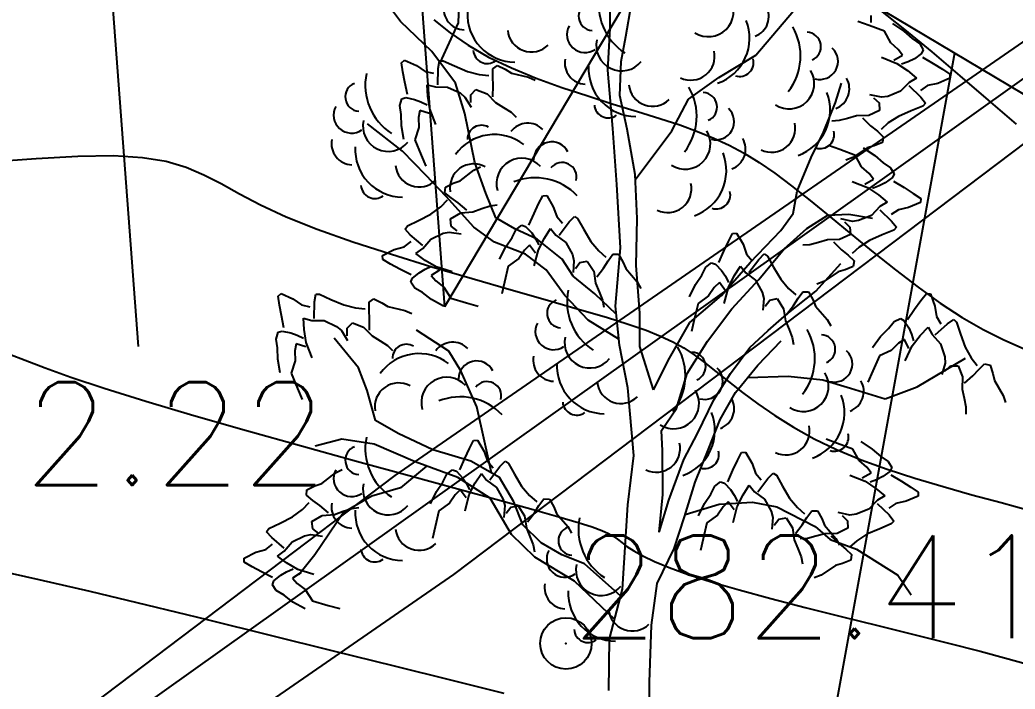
# Model space of a CAD drawing. Header units: millimetres. Extents: x 524954 to 526204, y 9523489 to 9524010.
# Drawn here: x 525925.24 to 525934.92, y 9523704.6 to 9523711.11 of the extents above; entities that cross this region are included whole.
import ezdxf

# ---------------------------------------------------------------- set-up
doc = ezdxf.new("R2010")
doc.units = ezdxf.units.MM
doc.header["$PDMODE"] = 32
doc.header["$PDSIZE"] = 0.5
doc.linetypes.add('ACAD_ISO12W100', pattern=[21, 12, -3, 0, -3, 0, -3])
for name, color, linetype in [('Arbre', 34, 'ACAD_ISO12W100'), ('CN_01_00', 3, 'Continuous'), ('CN_02_00', 4, 'Continuous'), ('CN_05_00', 6, 'Continuous'), ('Haut_Talus', 30, 'Continuous'), ('PLUME_1', 7, 'Continuous'), ('PLUME_3', 4, 'Continuous'), ('Talus', 2, 'Continuous'), ('TopoAlt', 3, 'Continuous'), ('TOPOJIS', 7, 'Continuous')]:
    doc.layers.add(name, color=color, linetype=linetype)
doc.styles.add('Simplex 1.0', font='Simplex.shx', dxfattribs={"width": 0.99, "height": 1})

# ---------------------------------------------------------------- blocks, each defined once
blk = doc.blocks.new('TCPOINT M')
at = {"color": 0}
blk.add_point((0, 0), dxfattribs=at)
at = {"layer": 'TopoAlt', "style": 'Simplex 1.0', "width": 0.99}
blk.add_attdef('ALT', (0.15, 0.15), '', height=1, dxfattribs=at)
blk = doc.blocks.new('v088')
at = {"linetype": 'Continuous'}
for p, q in [((-1.8121, 9.0349), (-1.7966, 9.483)), ((-0.337, 8.9787), (-0.339, 9.3704)), ((-0.1861, 8.901), (-0.1306, 9.2193)), ((-2.3783, 9.048), (-2.4742, 9.1766)), ((1.08, 8.7222), (1.4442, 9.1527)), ((-2.0737, 8.7558), (-2.3783, 9.048)), ((-1.992, 8.6473), (-1.8121, 9.0349)), ((-0.3597, 8.574), (-0.337, 8.9787)), ((-0.2308, 8.6575), (-0.1861, 8.901)), ((-1.8434, 8.4497), (-2.0737, 8.7558)), ((0.7177, 8.5032), (1.08, 8.7222)), ((-0.2426, 8.3277), (-0.2308, 8.6575)), ((-0.3105, 8.0091), (-0.3597, 8.574)), ((-1.7501, 8.1531), (-1.8434, 8.4497)), ((0.4236, 8.2918), (0.7177, 8.5032)), ((1.8546, 8.2596), (1.9129, 8.4473)), ((-0.1735, 7.9995), (-0.2426, 8.3277)), ((0.2621, 7.9837), (0.4236, 8.2918)), ((1.7363, 7.971), (1.8546, 8.2596)), ((-1.6531, 7.6763), (-1.7501, 8.1531)), ((-2.3581, 7.786), (-2.6995, 8.0525)), ((-0.2742, 7.4626), (-0.3105, 8.0091)), ((-0.0959, 7.5596), (-0.1735, 7.9995)), ((-0.0934, 7.5087), (0.2621, 7.9837)), ((1.617, 7.726), (1.7363, 7.971)), ((-2.1294, 7.5544), (-2.3581, 7.786)), ((-1.5474, 7.38), (-1.6531, 7.6763)), ((1.4808, 7.3998), (1.617, 7.726)), ((-1.9323, 7.3471), (-2.1294, 7.5544)), ((-0.0745, 7.1309), (-0.0959, 7.5596)), ((-0.2365, 6.8477), (-0.2742, 7.4626)), ((-1.4491, 7.1395), (-1.5474, 7.38)), ((1.4418, 7.1813), (1.4808, 7.3998)), ((-1.6648, 7.048), (-1.9323, 7.3471)), ((1.3209, 7.0171), (1.4418, 7.1813)), ((1.5755, 7.0348), (1.778, 7.1634)), ((1.778, 7.1634), (1.983, 7.1739)), ((1.983, 7.1739), (2.2139, 7.1352)), ((-1.2665, 7.0314), (-1.4491, 7.1395)), ((-0.0837, 6.6768), (-0.0745, 7.1309)), ((-1.4628, 6.9029), (-1.6648, 7.048)), ((-1.0467, 6.9303), (-1.2665, 7.0314)), ((1.0227, 6.7061), (1.3209, 7.0171)), ((1.3557, 6.8374), (1.5755, 7.0348)), ((-1.1618, 6.7848), (-1.4628, 6.9029)), ((-0.8063, 6.7363), (-1.0467, 6.9303)), ((-0.9597, 6.6336), (-1.1618, 6.7848)), ((-0.2869, 6.2807), (-0.2365, 6.8477)), ((1.107, 6.54), (1.3557, 6.8374)), ((-0.6972, 6.5707), (-0.8063, 6.7363)), ((0.7433, 6.3831), (1.0227, 6.7061)), ((1.6628, 6.4272), (1.906, 6.6935)), ((-0.7803, 6.3824), (-0.9597, 6.6336)), ((-0.0491, 6.2111), (-0.0837, 6.6768)), ((-0.4884, 6.4009), (-0.6972, 6.5707)), ((0.8455, 6.2546), (1.107, 6.54)), ((-0.2789, 6.2036), (-0.4884, 6.4009)), ((1.3814, 6.2037), (1.6628, 6.4272)), ((-0.5514, 6.1446), (-0.7803, 6.3824)), ((0.4379, 6.1217), (0.7433, 6.3831)), ((-0.2479, 5.9022), (-0.2869, 6.2807)), ((-0.0486, 5.8877), (-0.0491, 6.2111)), ((0.6096, 5.9388), (0.8455, 6.2546)), ((1.1982, 6.0444), (1.3814, 6.2037)), ((-0.2539, 5.9607), (-0.5514, 6.1446)), ((0.2399, 5.7756), (0.4379, 6.1217)), ((-1.9071, 5.8427), (-2.2223, 6.0475)), ((1.0213, 5.879), (1.1982, 6.0444)), ((-2.7868, 5.6812), (-3.0229, 5.9686)), ((0.4109, 5.6237), (0.6096, 5.9388)), ((1.0995, 5.7065), (1.3247, 5.9413)), ((-1.7911, 5.6523), (-1.9071, 5.8427)), ((-0.1646, 5.4873), (-0.2479, 5.9022)), ((0.0846, 5.4676), (-0.0486, 5.8877)), ((0.8338, 5.6263), (1.0213, 5.879)), ((0.0846, 5.4676), (0.2399, 5.7756)), ((2.6462, 5.4963), (3.1193, 5.7735)), ((-2.7013, 5.4591), (-2.7868, 5.6812)), ((-1.6346, 5.3011), (-1.7911, 5.6523)), ((0.3061, 5.2857), (0.4109, 5.6237)), ((0.6713, 5.3679), (0.8338, 5.6263)), ((0.8812, 5.4407), (1.0995, 5.7065)), ((1.0006, 5.5861), (1.394, 5.6007)), ((1.394, 5.6007), (1.7306, 5.5642)), ((1.7306, 5.5642), (1.9997, 5.4827)), ((-2.6206, 5.1685), (-2.7013, 5.4591)), ((-0.1073, 4.8293), (-0.1646, 5.4873)), ((0.7312, 5.1764), (0.8812, 5.4407)), ((1.9997, 5.4827), (2.3377, 5.3779)), ((2.3377, 5.3779), (2.6462, 5.4963)), ((0.5102, 5.0412), (0.6713, 5.3679)), ((-1.5592, 4.9668), (-1.6346, 5.3011)), ((0.1613, 5.0712), (0.3061, 5.2857)), ((-2.4003, 5.0425), (-2.6206, 5.1685)), ((0.6191, 4.888), (0.7312, 5.1764)), ((-2.0611, 4.8817), (-2.4003, 5.0425)), ((0.1717, 4.8724), (0.1613, 5.0712)), ((0.3786, 4.7897), (0.5102, 5.0412)), ((-2.9464, 4.9876), (-3.2062, 4.92)), ((-2.6344, 4.9381), (-2.9464, 4.9876)), ((-2.2328, 4.7662), (-2.6344, 4.9381)), ((-1.4917, 4.6586), (-1.5592, 4.9668)), ((-1.6919, 4.7713), (-2.0611, 4.8817)), ((0.1743, 4.4496), (0.1717, 4.8724)), ((0.489, 4.5681), (0.6191, 4.888)), ((-1.8192, 4.6131), (-2.2328, 4.7662)), ((-1.415, 4.6154), (-1.6919, 4.7713)), ((-0.1657, 4.3492), (-0.1073, 4.8293)), ((0.2314, 4.3948), (0.3786, 4.7897)), ((-2.1227, 4.7254), (-2.3768, 4.5144)), ((-1.5041, 4.4145), (-1.8192, 4.6131)), ((-1.2732, 4.3758), (-1.415, 4.6154)), ((0.3841, 4.2301), (0.489, 4.5681)), ((-2.3768, 4.5144), (-2.655, 4.434)), ((-2.655, 4.434), (-2.9315, 4.2727)), ((-1.2976, 4.0581), (-1.5041, 4.4145)), ((-1.1877, 4.1537), (-1.2732, 4.3758)), ((0.1384, 4.0819), (0.1743, 4.4496)), ((0.1384, 4.0819), (0.2314, 4.3948)), ((0.7235, 4.3553), (1.0465, 4.3745)), ((1.0465, 4.3745), (1.2838, 4.3297)), ((-2.9315, 4.2727), (-3.209, 3.8627)), ((-0.2169, 3.5272), (-0.1657, 4.3492)), ((0.3911, 4.2526), (0.7235, 4.3553)), ((1.2838, 4.3297), (1.6547, 4.1385)), ((0.2848, 3.9233), (0.3841, 4.2301)), ((-1.0099, 3.9771), (-1.1877, 4.1537)), ((1.6547, 4.1385), (1.8004, 4.0109)), ((-1.0692, 3.839), (-1.2976, 4.0581)), ((-0.8085, 3.8631), (-1.0099, 3.9771)), ((1.8004, 4.0109), (2.0573, 3.9168)), ((0.1177, 3.584), (0.2848, 3.9233)), ((2.0573, 3.9168), (2.4606, 3.664)), ((-3.209, 3.8627), (-3.3666, 3.6666)), ((-0.6849, 3.6045), (-1.0692, 3.839)), ((-0.589, 3.7744), (-0.8085, 3.8631)), ((-0.2343, 3.4611), (-0.589, 3.7744)), ((-0.2941, 3.234), (-0.6849, 3.6045)), ((0.064, 3.1786), (0.1177, 3.584)), ((2.4606, 3.664), (2.589, 3.4739)), ((-0.3436, 3.0457), (-0.2169, 3.5272)), ((0.0445, 2.6247), (0.064, 3.1786)), ((-0.3518, 2.5418), (-0.3436, 3.0457)), ((0.0429, 2.1085), (0.0445, 2.6247))]:
    blk.add_line(p, q, dxfattribs=at)
at = {"color": 3, "linetype": 'Continuous'}
for p, q in [((2.1964, 9.1077), (2.1964, 9.0385)), ((2.1801, 9.009), (2.0697, 9.0483)), ((2.3301, 8.953), (2.1801, 9.009)), ((2.4064, 9.0272), (2.519, 8.9533)), ((2.3912, 8.8412), (2.3301, 8.953)), ((2.519, 8.9533), (2.6006, 8.8814)), ((2.4646, 8.7765), (2.3912, 8.8412)), ((2.6006, 8.8814), (2.6731, 8.832)), ((2.6731, 8.832), (2.7077, 8.7725)), ((2.421, 8.6735), (2.5067, 8.7213)), ((2.5067, 8.7213), (2.4646, 8.7765)), ((2.6907, 8.7368), (2.6207, 8.6861)), ((2.7077, 8.7725), (2.6907, 8.7368)), ((-2.3661, 8.6466), (-2.3369, 8.6719)), ((-2.3527, 8.5599), (-2.3661, 8.6466)), ((-2.3369, 8.6719), (-2.2212, 8.6209)), ((-2.2212, 8.6209), (-2.1379, 8.5634)), ((-2.0108, 8.5916), (-1.9993, 8.6654)), ((-1.9993, 8.6654), (-1.9613, 8.6665)), ((-1.9613, 8.6665), (-1.8509, 8.6153)), ((-1.8509, 8.6153), (-1.7269, 8.5617)), ((-1.4801, 8.5879), (-1.4347, 8.6192)), ((-1.4347, 8.6192), (-1.3575, 8.5833)), ((2.2998, 8.7005), (2.4501, 8.6406)), ((2.4501, 8.6406), (2.5548, 8.5702)), ((2.5609, 8.6554), (2.4969, 8.632)), ((2.6207, 8.6861), (2.5609, 8.6554)), ((2.7005, 8.7027), (2.8047, 8.6399)), ((2.8047, 8.6399), (2.8931, 8.5838)), ((-2.3334, 8.4571), (-2.3527, 8.5599)), ((-2.1379, 8.5634), (-2.0557, 8.544)), ((-2.0143, 8.4309), (-2.0108, 8.5916)), ((-1.7269, 8.5617), (-1.6118, 8.5324)), ((-1.6118, 8.5324), (-1.519, 8.5242)), ((-1.4805, 8.509), (-1.4801, 8.5879)), ((-1.3575, 8.5833), (-1.2966, 8.547)), ((-1.2966, 8.547), (-1.1322, 8.5082)), ((2.5548, 8.5702), (2.6402, 8.4985)), ((2.8931, 8.5838), (2.9656, 8.5345)), ((2.9656, 8.5345), (2.9641, 8.4958)), ((-2.3082, 8.3381), (-2.3334, 8.4571)), ((-2.1178, 8.4334), (-2.0382, 8.4112)), ((-2.1118, 8.322), (-2.1178, 8.4334)), ((-1.4754, 8.4248), (-1.4805, 8.509)), ((-1.4776, 8.3159), (-1.4754, 8.4248)), ((-1.1322, 8.5082), (-1.066, 8.4775)), ((2.5697, 8.4555), (2.4865, 8.3693)), ((2.5678, 8.4245), (2.6828, 8.3123)), ((2.6402, 8.4985), (2.5697, 8.4555)), ((2.749, 8.4244), (2.6787, 8.3776)), ((2.8478, 8.4461), (2.749, 8.4244)), ((2.9641, 8.4958), (2.8478, 8.4461)), ((-2.0382, 8.4112), (-1.9184, 8.4092)), ((-1.9184, 8.4092), (-1.7971, 8.3529)), ((-1.7971, 8.3529), (-1.7497, 8.3134)), ((-1.6937, 8.2606), (-1.6931, 8.3341)), ((-1.6931, 8.3341), (-1.643, 8.3873)), ((-1.643, 8.3873), (-1.5356, 8.3441)), ((-1.5356, 8.3441), (-1.4515, 8.2595)), ((2.3013, 8.3113), (2.188, 8.335)), ((2.4865, 8.3693), (2.3625, 8.3191)), ((-2.384, 8.2298), (-2.3641, 8.2956)), ((-2.3706, 8.1431), (-2.384, 8.2298)), ((-2.3641, 8.2956), (-2.3264, 8.3076)), ((-2.3264, 8.3076), (-2.2415, 8.291)), ((-2.2415, 8.291), (-2.1783, 8.2684)), ((-2.1783, 8.2684), (-2.1175, 8.2375)), ((-2.0919, 8.1974), (-2.1118, 8.322)), ((-1.7497, 8.3134), (-1.6897, 8.2145)), ((-1.4515, 8.2595), (-1.374, 8.2128)), ((2.2245, 8.3065), (2.2778, 8.2559)), ((2.2778, 8.2559), (2.2824, 8.183)), ((2.3625, 8.3191), (2.3013, 8.3113)), ((2.6828, 8.3123), (2.7289, 8.2536)), ((2.7289, 8.2536), (2.7037, 8.225)), ((-2.3674, 8.0343), (-2.3706, 8.1431)), ((-2.1895, 8.1837), (-2.2011, 8.1153)), ((-2.0961, 8.1537), (-2.1895, 8.1837)), ((-2.0331, 8.0467), (-2.0919, 8.1974)), ((-1.374, 8.2128), (-1.3019, 8.1659)), ((-1.3019, 8.1659), (-1.2515, 8.1184)), ((2.0584, 8.1303), (1.9713, 8.1055)), ((2.1776, 8.1339), (2.0584, 8.1303)), ((2.2824, 8.183), (2.1776, 8.1339)), ((2.591, 8.1793), (2.4672, 8.1253)), ((2.7037, 8.225), (2.591, 8.1793)), ((-2.3445, 7.9016), (-2.3674, 8.0343)), ((-2.2011, 8.1153), (-2.1982, 8.0174)), ((1.8878, 8.0848), (1.8187, 8.0804)), ((1.9713, 8.1055), (1.8878, 8.0848)), ((2.1174, 8.1109), (2.1954, 8.0349)), ((2.1954, 8.0349), (2.2605, 7.9811)), ((2.3672, 8.0611), (2.2979, 7.9989)), ((2.4672, 8.1253), (2.3672, 8.0611)), ((-2.1982, 8.0174), (-2.2383, 7.8966)), ((2.2605, 7.9811), (2.3179, 7.927)), ((-2.2383, 7.8966), (-2.1768, 7.7487)), ((1.8965, 7.8022), (1.7861, 7.8414)), ((2.2308, 7.8405), (2.1627, 7.8208)), ((2.3098, 7.8725), (2.2308, 7.8405)), ((2.3179, 7.927), (2.3098, 7.8725)), ((-2.1768, 7.7487), (-2.1302, 7.6412)), ((2.0465, 7.7461), (1.8965, 7.8022)), ((2.1627, 7.8208), (2.0222, 7.7271)), ((2.1075, 7.6343), (2.0465, 7.7461)), ((2.1227, 7.8203), (2.2353, 7.7465)), ((2.2353, 7.7465), (2.3169, 7.6746)), ((2.0222, 7.7271), (1.9545, 7.6997)), ((2.3169, 7.6746), (2.3894, 7.6252)), ((-1.7972, 7.4997), (-1.6632, 7.6026)), ((-1.6632, 7.6026), (-1.5976, 7.6345)), ((2.1809, 7.5696), (2.1075, 7.6343)), ((2.223, 7.5144), (2.1809, 7.5696)), ((2.3894, 7.6252), (2.424, 7.5657)), ((2.424, 7.5657), (2.407, 7.5299)), ((-1.9404, 7.4382), (-1.8638, 7.4754)), ((-1.8638, 7.4754), (-1.7972, 7.4997)), ((2.0162, 7.4937), (2.1664, 7.4338)), ((2.1373, 7.4666), (2.223, 7.5144)), ((2.337, 7.4793), (2.2772, 7.4485)), ((2.407, 7.5299), (2.337, 7.4793)), ((2.4169, 7.4959), (2.521, 7.4331)), ((-1.9448, 7.3833), (-1.9404, 7.4382)), ((-1.8839, 7.3331), (-1.9448, 7.3833)), ((-0.9936, 7.3527), (-0.9551, 7.3561)), ((-0.9551, 7.3561), (-0.8913, 7.2468)), ((2.1664, 7.4338), (2.2711, 7.3633)), ((2.2772, 7.4485), (2.2132, 7.4252)), ((2.2711, 7.3633), (2.3565, 7.2916)), ((2.521, 7.4331), (2.6094, 7.377)), ((2.6094, 7.377), (2.6819, 7.3276)), ((-1.985, 7.2461), (-1.9201, 7.3129)), ((-1.8154, 7.2839), (-1.8839, 7.3331)), ((-1.7325, 7.2133), (-1.8154, 7.2839)), ((-1.5051, 7.2548), (-1.4365, 7.2638)), ((-1.0783, 7.18), (-1.0336, 7.2746)), ((-1.0336, 7.2746), (-0.9936, 7.3527)), ((2.3565, 7.2916), (2.286, 7.2486)), ((2.6805, 7.289), (2.5641, 7.2392)), ((2.6819, 7.3276), (2.6805, 7.289)), ((-2.2004, 7.1132), (-2.0805, 7.1754)), ((-2.0805, 7.1754), (-1.985, 7.2461)), ((-1.8923, 7.1303), (-1.791, 7.1862)), ((-1.791, 7.1862), (-1.6722, 7.1979)), ((-1.6722, 7.1979), (-1.587, 7.2285)), ((-1.587, 7.2285), (-1.5051, 7.2548)), ((-1.1277, 7.0688), (-1.0783, 7.18)), ((-0.8913, 7.2468), (-0.8575, 7.1514)), ((2.2028, 7.1624), (2.0788, 7.1122)), ((2.286, 7.2486), (2.2028, 7.1624)), ((2.2841, 7.2177), (2.3991, 7.1055)), ((2.4653, 7.2176), (2.395, 7.1707)), ((2.5641, 7.2392), (2.4653, 7.2176)), ((-2.3098, 7.06), (-2.2004, 7.1132)), ((-1.8828, 7.0578), (-1.8923, 7.1303)), ((-1.2526, 7.0255), (-1.1978, 7.0672)), ((-1.1978, 7.0672), (-1.1602, 7.0548)), ((-0.8575, 7.1514), (-0.8023, 7.0875)), ((-0.8351, 6.9716), (-0.7381, 7.0997)), ((-0.7381, 7.0997), (-0.6855, 7.1528)), ((-0.6855, 7.1528), (-0.654, 7.1313)), ((-0.654, 7.1313), (-0.5947, 7.0251)), ((2.0176, 7.1045), (1.9044, 7.1282)), ((1.9408, 7.0996), (1.9941, 7.049)), ((2.0788, 7.1122), (2.0176, 7.1045)), ((2.3991, 7.1055), (2.4452, 7.0467)), ((-2.333, 7.0298), (-2.3098, 7.06)), ((-2.283, 6.9743), (-2.333, 7.0298)), ((-2.1607, 6.8701), (-2.283, 6.9743)), ((-2.0833, 6.9307), (-1.963, 6.9891)), ((-1.963, 6.9891), (-1.9025, 7.0009)), ((-1.9025, 7.0009), (-1.7879, 6.9849)), ((-1.8262, 7.0109), (-1.8828, 7.0578)), ((-1.2925, 6.9474), (-1.2526, 7.0255)), ((-1.1602, 7.0548), (-1.1012, 6.9916)), ((-1.1012, 6.9916), (-1.0633, 6.9361)), ((-0.978, 6.9406), (-0.9175, 7.0343)), ((-0.9175, 7.0343), (-0.8661, 6.9697)), ((-0.8661, 6.9697), (-0.7702, 6.8978)), ((-0.5947, 7.0251), (-0.5257, 6.909)), ((0.8128, 6.9092), (0.8527, 6.9872)), ((0.8527, 6.9872), (0.8913, 6.9906)), ((0.8913, 6.9906), (0.9551, 6.8814)), ((1.9988, 6.9761), (1.8939, 6.9271)), ((1.9941, 7.049), (1.9988, 6.9761)), ((2.3073, 6.9725), (2.1835, 6.9184)), ((2.4201, 7.0181), (2.3073, 6.9725)), ((2.4452, 7.0467), (2.4201, 7.0181)), ((-2.3415, 6.858), (-2.2745, 6.9095)), ((-2.1606, 6.8391), (-2.0833, 6.9307)), ((-1.3538, 6.8575), (-1.2925, 6.9474)), ((-1.122, 6.8741), (-1.1715, 6.8255)), ((-1.0639, 6.7951), (-1.122, 6.8741)), ((-1.0633, 6.9361), (-1.0322, 6.8755)), ((-1.0349, 6.828), (-0.978, 6.9406)), ((-0.7702, 6.8978), (-0.705, 6.781)), ((-0.5257, 6.909), (-0.4496, 6.8178)), ((0.7681, 6.8145), (0.8128, 6.9092)), ((0.9551, 6.8814), (0.9888, 6.786)), ((1.6041, 6.8779), (1.535, 6.8736)), ((1.6876, 6.8986), (1.6041, 6.8779)), ((1.7747, 6.9234), (1.6876, 6.8986)), ((1.8939, 6.9271), (1.7747, 6.9234)), ((1.8337, 6.904), (1.9118, 6.828)), ((2.1835, 6.9184), (2.0835, 6.8543)), ((-2.5514, 6.7723), (-2.4387, 6.8298)), ((-2.4387, 6.8298), (-2.3415, 6.858)), ((-2.228, 6.7914), (-2.1606, 6.8391)), ((-2.1379, 6.7256), (-2.228, 6.7914)), ((-1.413, 6.7366), (-1.3538, 6.8575)), ((-1.1715, 6.8255), (-1.2266, 6.7446)), ((-1.0757, 6.6715), (-1.0349, 6.828)), ((-0.705, 6.781), (-0.6897, 6.7213)), ((-0.4496, 6.8178), (-0.3793, 6.7567)), ((-0.357, 6.7218), (-0.3104, 6.7855)), ((-0.3104, 6.7855), (-0.2553, 6.7842)), ((-0.2553, 6.7842), (-0.2138, 6.7099)), ((0.7187, 6.7034), (0.7681, 6.8145)), ((0.9888, 6.786), (1.0441, 6.7221)), ((1.1083, 6.7343), (1.1609, 6.7873)), ((1.1609, 6.7873), (1.1923, 6.7659)), ((1.9118, 6.828), (1.9768, 6.7743)), ((2.0835, 6.8543), (2.0142, 6.7921)), ((-2.5502, 6.7337), (-2.5514, 6.7723)), ((-2.4746, 6.6893), (-2.5502, 6.7337)), ((-2.3827, 6.6392), (-2.4746, 6.6893)), ((-2.0288, 6.6624), (-2.1379, 6.7256)), ((-1.2266, 6.7446), (-1.3299, 6.6702)), ((-0.6897, 6.7213), (-0.6991, 6.6059)), ((-0.6753, 6.6457), (-0.6318, 6.7049)), ((-0.6318, 6.7049), (-0.56, 6.7185)), ((-0.56, 6.7185), (-0.4983, 6.6206)), ((-0.4022, 6.6506), (-0.357, 6.7218)), ((-0.2138, 6.7099), (-0.1857, 6.6447)), ((0.5938, 6.6601), (0.6485, 6.7018)), ((0.6485, 6.7018), (0.6861, 6.6893)), ((0.6861, 6.6893), (0.7451, 6.6262)), ((1.0112, 6.6062), (1.1083, 6.7343)), ((1.1923, 6.7659), (1.2517, 6.6597)), ((1.9768, 6.7743), (2.0342, 6.7201)), ((2.0342, 6.7201), (2.0261, 6.6656)), ((-2.2745, 6.5836), (-2.3827, 6.6392)), ((-2.2624, 6.5503), (-2.1959, 6.6055)), ((-2.1959, 6.6055), (-2.1384, 6.6402)), ((-2.1384, 6.6402), (-2.076, 6.6678)), ((-1.9976, 6.6315), (-2.0798, 6.5781)), ((-1.8748, 6.6127), (-2.0288, 6.6624)), ((-1.3299, 6.6702), (-1.3669, 6.5144)), ((-0.4983, 6.6206), (-0.4798, 6.5027)), ((-0.4679, 6.5637), (-0.4022, 6.6506)), ((-0.1857, 6.6447), (-0.0753, 6.5169)), ((0.4926, 6.4921), (0.5538, 6.582)), ((0.5538, 6.582), (0.5938, 6.6601)), ((0.7451, 6.6262), (0.7831, 6.5707)), ((0.8684, 6.5752), (0.9289, 6.6689)), ((0.9289, 6.6689), (0.9803, 6.6043)), ((0.9803, 6.6043), (1.0762, 6.5324)), ((1.2517, 6.6597), (1.3207, 6.5436)), ((1.879, 6.6139), (1.7385, 6.5203)), ((1.9472, 6.6337), (1.879, 6.6139)), ((2.0261, 6.6656), (1.9472, 6.6337)), ((-2.2769, 6.5134), (-2.2624, 6.5503)), ((-2.2384, 6.4564), (-2.2769, 6.5134)), ((-2.0798, 6.5781), (-2.0342, 6.5259)), ((-2.0342, 6.5259), (-1.9565, 6.4662)), ((-1.3669, 6.5144), (-1.3922, 6.3999)), ((-0.4798, 6.5027), (-0.4444, 6.4194)), ((-0.0753, 6.5169), (-0.0397, 6.4532)), ((0.4333, 6.3712), (0.4926, 6.4921)), ((0.7244, 6.5087), (0.6749, 6.4601)), ((0.7824, 6.4297), (0.7244, 6.5087)), ((0.7831, 6.5707), (0.8142, 6.5101)), ((0.8114, 6.4626), (0.8684, 6.5752)), ((1.0762, 6.5324), (1.1414, 6.4156)), ((1.3207, 6.5436), (1.3968, 6.4523)), ((1.7385, 6.5203), (1.6708, 6.4929)), ((-3.5682, 6.3771), (-3.539, 6.4025)), ((-3.539, 6.4025), (-3.4232, 6.3514)), ((-3.2129, 6.3221), (-3.2014, 6.3959)), ((-3.2014, 6.3959), (-3.1633, 6.397)), ((-3.1633, 6.397), (-3.053, 6.3458)), ((-2.1628, 6.412), (-2.2384, 6.4564)), ((-2.0765, 6.3457), (-2.1628, 6.412)), ((-1.9565, 6.4662), (-1.8881, 6.3588)), ((-0.4444, 6.4194), (-0.4135, 6.3391)), ((0.6749, 6.4601), (0.6198, 6.3792)), ((0.7707, 6.306), (0.8114, 6.4626)), ((1.1414, 6.4156), (1.1567, 6.3559)), ((1.3968, 6.4523), (1.4671, 6.3913)), ((1.4894, 6.3564), (1.536, 6.4201)), ((1.536, 6.4201), (1.5911, 6.4188)), ((1.5911, 6.4188), (1.6326, 6.3444)), ((2.6849, 6.3343), (2.7388, 6.4036)), ((2.7388, 6.4036), (2.7772, 6.3997)), ((2.7772, 6.3997), (2.8196, 6.2805)), ((-3.5548, 6.2904), (-3.5682, 6.3771)), ((-3.4232, 6.3514), (-3.3399, 6.2939)), ((-3.3399, 6.2939), (-3.2577, 6.2746)), ((-3.2164, 6.1615), (-3.2129, 6.3221)), ((-3.053, 6.3458), (-2.929, 6.2922)), ((-2.929, 6.2922), (-2.8139, 6.2629)), ((-2.6826, 6.2395), (-2.6821, 6.3185)), ((-2.6821, 6.3185), (-2.6368, 6.3497)), ((-2.6368, 6.3497), (-2.5596, 6.3138)), ((-2.5596, 6.3138), (-2.4986, 6.2775)), ((-1.9592, 6.2797), (-2.0765, 6.3457)), ((-1.8881, 6.3588), (-1.7347, 6.313)), ((-1.7347, 6.313), (-1.6219, 6.2812)), ((-0.4135, 6.3391), (-0.4006, 6.2711)), ((0.5164, 6.3047), (0.4795, 6.1489)), ((0.6198, 6.3792), (0.5164, 6.3047)), ((1.1567, 6.3559), (1.1472, 6.2405)), ((1.171, 6.2803), (1.2146, 6.3394)), ((1.2146, 6.3394), (1.2864, 6.3531)), ((1.2864, 6.3531), (1.3481, 6.2552)), ((1.4442, 6.2852), (1.4894, 6.3564)), ((1.6326, 6.3444), (1.6606, 6.2793)), ((2.6234, 6.2497), (2.6849, 6.3343)), ((-3.5355, 6.1876), (-3.5548, 6.2904)), ((-2.8139, 6.2629), (-2.7211, 6.2547)), ((-2.6774, 6.1553), (-2.6826, 6.2395)), ((-2.4986, 6.2775), (-2.3343, 6.2387)), ((-2.3343, 6.2387), (-2.2681, 6.208)), ((1.3481, 6.2552), (1.3665, 6.1373)), ((1.3784, 6.1983), (1.4442, 6.2852)), ((1.6606, 6.2793), (1.771, 6.1515)), ((2.5541, 6.1497), (2.6234, 6.2497)), ((2.8196, 6.2805), (2.8349, 6.1805)), ((-3.5103, 6.0686), (-3.5355, 6.1876)), ((-3.3198, 6.1639), (-3.2403, 6.1417)), ((-3.3139, 6.0525), (-3.3198, 6.1639)), ((-3.2403, 6.1417), (-3.1205, 6.1398)), ((-3.1205, 6.1398), (-2.9991, 6.0834)), ((-2.8952, 6.0647), (-2.845, 6.1178)), ((-2.845, 6.1178), (-2.7377, 6.0747)), ((-2.6797, 6.0464), (-2.6774, 6.1553)), ((0.4795, 6.1489), (0.4542, 6.0345)), ((1.3665, 6.1373), (1.4019, 6.054)), ((1.771, 6.1515), (1.8066, 6.0878)), ((2.3695, 6.0612), (2.4234, 6.1305)), ((2.4234, 6.1305), (2.4849, 6.1612)), ((2.4849, 6.1612), (2.5195, 6.142)), ((2.5195, 6.142), (2.5657, 6.0689)), ((2.8234, 5.9997), (2.9427, 6.1074)), ((2.8349, 6.1805), (2.8773, 6.1074)), ((2.9427, 6.1074), (3.0042, 6.1497)), ((3.0042, 6.1497), (3.0311, 6.1228)), ((3.0311, 6.1228), (3.0696, 6.0074)), ((-3.5861, 5.9603), (-3.5662, 6.0262)), ((-3.5662, 6.0262), (-3.5284, 6.0381)), ((-3.5284, 6.0381), (-3.4436, 6.0215)), ((-3.4436, 6.0215), (-3.3804, 5.9989)), ((-3.294, 5.9279), (-3.3139, 6.0525)), ((-2.9991, 6.0834), (-2.9517, 6.044)), ((-2.9517, 6.044), (-2.8917, 5.945)), ((-2.8958, 5.9912), (-2.8952, 6.0647)), ((-2.7377, 6.0747), (-2.6536, 5.99)), ((1.4019, 6.054), (1.4328, 5.9737)), ((2.2926, 5.9843), (2.3695, 6.0612)), ((2.5657, 6.0689), (2.5926, 6.0074)), ((2.5926, 6.0074), (2.6118, 5.942)), ((2.6772, 5.9958), (2.7542, 6.0766)), ((2.7542, 6.0766), (2.7926, 6.0035)), ((2.7926, 6.0035), (2.8734, 5.9151)), ((3.0696, 6.0074), (3.1158, 5.8804)), ((-3.5727, 5.8736), (-3.5861, 5.9603)), ((-3.3915, 5.9142), (-3.4031, 5.8459)), ((-3.2981, 5.8843), (-3.3915, 5.9142)), ((-3.3804, 5.9989), (-3.3196, 5.968)), ((-3.2352, 5.7773), (-3.294, 5.9279)), ((-2.6536, 5.99), (-2.576, 5.9433)), ((-2.576, 5.9433), (-2.5039, 5.8964)), ((1.4328, 5.9737), (1.4458, 5.9057)), ((2.2118, 5.8766), (2.2926, 5.9843)), ((2.4657, 5.9189), (2.3964, 5.8497)), ((2.5234, 5.9574), (2.4657, 5.9189)), ((2.5657, 5.8689), (2.5234, 5.9574)), ((2.6003, 5.8958), (2.6772, 5.9958)), ((2.8734, 5.9151), (2.9157, 5.7881)), ((-3.5695, 5.7648), (-3.5727, 5.8736)), ((-3.4031, 5.8459), (-3.4003, 5.748)), ((-2.5039, 5.8964), (-2.4536, 5.8489)), ((2.3964, 5.8497), (2.281, 5.7958)), ((2.5311, 5.7497), (2.6003, 5.8958)), ((3.1158, 5.8804), (3.1734, 5.7766)), ((-3.5466, 5.6322), (-3.5695, 5.7648)), ((-3.4003, 5.748), (-3.4403, 5.6271)), ((2.281, 5.7958), (2.2156, 5.6496)), ((2.9196, 5.7266), (2.8888, 5.615)), ((2.9157, 5.7881), (2.9196, 5.7266)), ((3.1734, 5.7766), (3.2311, 5.7035)), ((3.2465, 5.665), (3.3042, 5.7189)), ((3.3042, 5.7189), (3.3581, 5.7073)), ((-3.4403, 5.6271), (-3.3789, 5.4792)), ((2.2156, 5.6496), (2.1695, 5.5419)), ((2.9196, 5.6496), (2.9734, 5.6996)), ((2.9734, 5.6996), (3.0465, 5.6996)), ((3.0465, 5.6996), (3.0888, 5.5919)), ((3.1888, 5.6035), (3.2465, 5.665)), ((3.3581, 5.7073), (3.385, 5.6266)), ((3.385, 5.6266), (3.4004, 5.5573)), ((3.0888, 5.5919), (3.085, 5.4727)), ((3.1081, 5.5304), (3.1888, 5.6035)), ((3.4004, 5.5573), (3.485, 5.4112)), ((-3.3789, 5.4792), (-3.3323, 5.3717)), ((3.085, 5.4727), (3.1042, 5.3842)), ((3.1042, 5.3842), (3.1196, 5.2996)), ((3.485, 5.4112), (3.5081, 5.3419)), ((3.1196, 5.2996), (3.1196, 5.2304)), ((-1.7068, 4.8945), (-1.6668, 4.9726)), ((-1.6668, 4.9726), (-1.6283, 4.976)), ((-1.6283, 4.976), (-1.5645, 4.8667)), ((1.8724, 4.9461), (1.762, 4.9854)), ((2.0224, 4.89), (1.8724, 4.9461)), ((2.0987, 4.9642), (2.2113, 4.8904)), ((-1.7514, 4.7999), (-1.7068, 4.8945)), ((-1.5645, 4.8667), (-1.5307, 4.7714)), ((0.8993, 4.7791), (0.9393, 4.8572)), ((0.9393, 4.8572), (0.9778, 4.8606)), ((0.9778, 4.8606), (1.0416, 4.7513)), ((2.0834, 4.7783), (2.0224, 4.89)), ((2.2113, 4.8904), (2.2929, 4.8185)), ((-1.8008, 4.6887), (-1.7514, 4.7999)), ((-1.5307, 4.7714), (-1.4755, 4.7074)), ((-1.4112, 4.7196), (-1.3587, 4.7727)), ((-1.3587, 4.7727), (-1.3272, 4.7513)), ((-1.3272, 4.7513), (-1.2679, 4.6451)), ((0.8546, 4.6845), (0.8993, 4.7791)), ((1.0416, 4.7513), (1.0754, 4.656)), ((2.1569, 4.7135), (2.0834, 4.7783)), ((2.2929, 4.8185), (2.3654, 4.7691)), ((2.3654, 4.7691), (2.4, 4.7096)), ((-3.1435, 4.5571), (-3.0095, 4.66)), ((-3.0095, 4.66), (-2.9439, 4.6918)), ((-1.9257, 4.6454), (-1.871, 4.6871)), ((-1.871, 4.6871), (-1.8334, 4.6747)), ((-1.8334, 4.6747), (-1.7744, 4.6115)), ((-1.6512, 4.5605), (-1.5907, 4.6542)), ((-1.5907, 4.6542), (-1.5392, 4.5896)), ((-1.5083, 4.5916), (-1.4112, 4.7196)), ((0.8053, 4.5733), (0.8546, 4.6845)), ((1.0754, 4.656), (1.1306, 4.592)), ((1.1948, 4.6042), (1.2474, 4.6573)), ((1.2474, 4.6573), (1.2789, 4.6359)), ((2.1133, 4.6106), (2.1989, 4.6584)), ((2.1989, 4.6584), (2.1569, 4.7135)), ((2.383, 4.6739), (2.3129, 4.6232)), ((2.4, 4.7096), (2.383, 4.6739)), ((-3.2101, 4.5328), (-3.1435, 4.5571)), ((-2.0269, 4.4774), (-1.9657, 4.5674)), ((-1.9657, 4.5674), (-1.9257, 4.6454)), ((-1.7744, 4.6115), (-1.7365, 4.5561)), ((-1.7365, 4.5561), (-1.7054, 4.4954)), ((-1.7081, 4.4479), (-1.6512, 4.5605)), ((-1.5392, 4.5896), (-1.4434, 4.5178)), ((-1.2679, 4.6451), (-1.1988, 4.529)), ((0.6804, 4.53), (0.7351, 4.5718)), ((0.7351, 4.5718), (0.7727, 4.5593)), ((0.7727, 4.5593), (0.8317, 4.4961)), ((1.0978, 4.4762), (1.1948, 4.6042)), ((1.2789, 4.6359), (1.3382, 4.5297)), ((1.9921, 4.6376), (2.1424, 4.5777)), ((2.1424, 4.5777), (2.247, 4.5072)), ((2.2532, 4.5924), (2.1892, 4.5691)), ((2.3129, 4.6232), (2.2532, 4.5924)), ((2.3928, 4.6398), (2.497, 4.577)), ((2.497, 4.577), (2.5853, 4.5209)), ((-3.2911, 4.4407), (-3.2867, 4.4956)), ((-3.2867, 4.4956), (-3.2101, 4.5328)), ((-2.0862, 4.3565), (-2.0269, 4.4774)), ((-1.7952, 4.494), (-1.8447, 4.4455)), ((-1.7371, 4.415), (-1.7952, 4.494)), ((-1.4434, 4.5178), (-1.3781, 4.401)), ((-1.1988, 4.529), (-1.1228, 4.4377)), ((0.6404, 4.452), (0.6804, 4.53)), ((0.8317, 4.4961), (0.8696, 4.4407)), ((0.9549, 4.4451), (1.0154, 4.5388)), ((1.0154, 4.5388), (1.0668, 4.4742)), ((1.0668, 4.4742), (1.1627, 4.4024)), ((1.3382, 4.5297), (1.4072, 4.4136)), ((2.247, 4.5072), (2.3325, 4.4356)), ((2.5853, 4.5209), (2.6578, 4.4715)), ((2.6578, 4.4715), (2.6564, 4.4329)), ((-3.3314, 4.3035), (-3.2664, 4.3702)), ((-3.2303, 4.3905), (-3.2911, 4.4407)), ((-3.1617, 4.3413), (-3.2303, 4.3905)), ((-1.8998, 4.3645), (-2.0031, 4.2901)), ((-1.8447, 4.4455), (-1.8998, 4.3645)), ((-1.7488, 4.2914), (-1.7081, 4.4479)), ((-1.3781, 4.401), (-1.3629, 4.3412)), ((-1.1228, 4.4377), (-1.0524, 4.3767)), ((-1.0302, 4.3418), (-0.9835, 4.4054)), ((-0.9835, 4.4054), (-0.9285, 4.4041)), ((-0.9285, 4.4041), (-0.8869, 4.3298)), ((0.5199, 4.2411), (0.5791, 4.362)), ((0.5791, 4.362), (0.6404, 4.452)), ((0.8109, 4.3786), (0.7614, 4.3301)), ((0.869, 4.2996), (0.8109, 4.3786)), ((0.8696, 4.4407), (0.9007, 4.38)), ((0.898, 4.3325), (0.9549, 4.4451)), ((1.1627, 4.4024), (1.228, 4.2856)), ((1.4072, 4.4136), (1.4833, 4.3223)), ((2.262, 4.3926), (2.1788, 4.3064)), ((2.2601, 4.3616), (2.3751, 4.2494)), ((2.3325, 4.4356), (2.262, 4.3926)), ((2.4412, 4.3615), (2.371, 4.3146)), ((2.5401, 4.3831), (2.4412, 4.3615)), ((2.6564, 4.4329), (2.5401, 4.3831)), ((-3.4268, 4.2328), (-3.3314, 4.3035)), ((-3.0788, 4.2707), (-3.1617, 4.3413)), ((-3.0186, 4.2553), (-2.9333, 4.2859)), ((-2.9333, 4.2859), (-2.8514, 4.3121)), ((-2.8514, 4.3121), (-2.7828, 4.3211)), ((-2.0031, 4.2901), (-2.0401, 4.1343)), ((-1.3629, 4.3412), (-1.3723, 4.2259)), ((-1.3485, 4.2656), (-1.3049, 4.3248)), ((-1.3049, 4.3248), (-1.2331, 4.3384)), ((-1.2331, 4.3384), (-1.1715, 4.2405)), ((-1.1411, 4.1837), (-1.0754, 4.2705)), ((-1.0754, 4.2705), (-1.0302, 4.3418)), ((-0.8869, 4.3298), (-0.8589, 4.2646)), ((-0.8589, 4.2646), (-0.7485, 4.1368)), ((0.7614, 4.3301), (0.7063, 4.2491)), ((0.8572, 4.176), (0.898, 4.3325)), ((1.228, 4.2856), (1.2432, 4.2258)), ((1.4833, 4.3223), (1.5536, 4.2613)), ((1.5759, 4.2264), (1.6226, 4.29)), ((1.6226, 4.29), (1.6776, 4.2887)), ((1.6776, 4.2887), (1.7191, 4.2144)), ((1.9936, 4.2484), (1.8803, 4.2721)), ((2.1788, 4.3064), (2.0548, 4.2561)), ((-3.6561, 4.1174), (-3.5467, 4.1705)), ((-3.5467, 4.1705), (-3.4268, 4.2328)), ((-3.2386, 4.1877), (-3.1373, 4.2436)), ((-3.2291, 4.1152), (-3.2386, 4.1877)), ((-3.1373, 4.2436), (-3.0186, 4.2553)), ((-1.1715, 4.2405), (-1.153, 4.1227)), ((0.603, 4.1747), (0.566, 4.0189)), ((0.7063, 4.2491), (0.603, 4.1747)), ((1.2432, 4.2258), (1.2338, 4.1105)), ((1.2576, 4.1502), (1.3011, 4.2094)), ((1.3011, 4.2094), (1.373, 4.223)), ((1.373, 4.223), (1.4346, 4.1251)), ((1.5307, 4.1551), (1.5759, 4.2264)), ((1.7191, 4.2144), (1.7472, 4.1493)), ((1.9168, 4.2436), (1.9701, 4.193)), ((1.9701, 4.193), (1.9747, 4.12)), ((2.0548, 4.2561), (1.9936, 4.2484)), ((2.396, 4.1621), (2.2833, 4.1164)), ((2.3751, 4.2494), (2.4212, 4.1906)), ((2.4212, 4.1906), (2.396, 4.1621)), ((-3.6793, 4.0872), (-3.6561, 4.1174)), ((-3.6294, 4.0317), (-3.6793, 4.0872)), ((-3.1725, 4.0683), (-3.2291, 4.1152)), ((-2.0401, 4.1343), (-2.0653, 4.0199)), ((-1.153, 4.1227), (-1.1176, 4.0393)), ((-0.7485, 4.1368), (-0.7129, 4.0731)), ((1.4346, 4.1251), (1.4531, 4.0073)), ((1.465, 4.0683), (1.5307, 4.1551)), ((1.7506, 4.0673), (1.6636, 4.0426)), ((1.7472, 4.1493), (1.8576, 4.0214)), ((1.8699, 4.071), (1.7506, 4.0673)), ((1.9747, 4.12), (1.8699, 4.071)), ((2.2833, 4.1164), (2.1595, 4.0623)), ((-3.5071, 3.9275), (-3.6294, 4.0317)), ((-3.5069, 3.8964), (-3.4297, 3.988)), ((-3.4297, 3.988), (-3.3093, 4.0465)), ((-3.3093, 4.0465), (-3.2488, 4.0583)), ((-3.2488, 4.0583), (-3.1342, 4.0423)), ((-1.1176, 4.0393), (-1.0867, 3.9591)), ((0.566, 4.0189), (0.5407, 3.9045)), ((1.4531, 4.0073), (1.4885, 3.9239)), ((1.5801, 4.0219), (1.511, 4.0175)), ((1.6636, 4.0426), (1.5801, 4.0219)), ((1.8097, 4.0479), (1.8877, 3.9719)), ((1.8576, 4.0214), (1.8932, 3.9577)), ((1.8877, 3.9719), (1.9528, 3.9182)), ((2.0595, 3.9982), (1.9902, 3.936)), ((2.1595, 4.0623), (2.0595, 3.9982)), ((-3.8977, 3.8297), (-3.785, 3.8871)), ((-3.785, 3.8871), (-3.6878, 3.9154)), ((-3.6878, 3.9154), (-3.6208, 3.9668)), ((-3.5743, 3.8488), (-3.5069, 3.8964)), ((-1.0867, 3.9591), (-1.0738, 3.891)), ((1.4885, 3.9239), (1.5194, 3.8437)), ((1.9528, 3.9182), (2.0102, 3.864)), ((-3.8965, 3.791), (-3.8977, 3.8297)), ((-3.8209, 3.7466), (-3.8965, 3.791)), ((-3.4842, 3.783), (-3.5743, 3.8488)), ((-3.3751, 3.7197), (-3.4842, 3.783)), ((1.5194, 3.8437), (1.5323, 3.7756)), ((1.9231, 3.7776), (1.855, 3.7579)), ((2.002, 3.8096), (1.9231, 3.7776)), ((2.0102, 3.864), (2.002, 3.8096)), ((-3.729, 3.6966), (-3.8209, 3.7466)), ((-3.6208, 3.641), (-3.729, 3.6966)), ((-3.5422, 3.6629), (-3.4847, 3.6976)), ((-3.4847, 3.6976), (-3.4223, 3.7252)), ((-3.3439, 3.6889), (-3.4261, 3.6355)), ((-3.2212, 3.6701), (-3.3751, 3.7197)), ((1.855, 3.7579), (1.7144, 3.6642)), ((-3.6232, 3.5708), (-3.6087, 3.6076)), ((-3.6087, 3.6076), (-3.5422, 3.6629)), ((-3.4261, 3.6355), (-3.3805, 3.5833)), ((-3.3805, 3.5833), (-3.3028, 3.5236)), ((1.7144, 3.6642), (1.6468, 3.6368)), ((-3.5847, 3.5138), (-3.6232, 3.5708)), ((-3.5091, 3.4694), (-3.5847, 3.5138)), ((-3.3028, 3.5236), (-3.2344, 3.4162)), ((-3.4228, 3.4031), (-3.5091, 3.4694)), ((-3.3055, 3.337), (-3.4228, 3.4031)), ((-3.2344, 3.4162), (-3.081, 3.3703)), ((-3.081, 3.3703), (-2.9682, 3.3386))]:
    blk.add_line(p, q, dxfattribs=at)
for centre, major_axis, start_param, end_param in [((0.1148, 9.2139), (-0.3995, 0.3995), 0.587708, 1.773422), ((-1.7527, 9.1724), (-0.1445, 0.1445), 0.590553, 2.325666), ((-0.5045, 9.0993), (0.099, 0.099), 1.149268, 3.862844), ((0.617, 9.1466), (-0.1741, 0.1741), 1.793126, 4.475865), ((1.0008, 9.0963), (-0.1445, 0.1445), 2.713295, 4.448408), ((-1.2605, 9.1191), (0.3298, 0.3298), 2.307735, 3.914618), ((-0.5819, 8.9225), (0.1246, 0.1246), 1.864761, 4.52862), ((0.5518, 8.8878), (-0.3298, 0.3298), 2.69514, 4.302022), ((-1.1039, 8.9843), (0.1641, 0.1641), 2.463212, 4.701636), ((0.9486, 8.7133), (-0.3995, 0.3995), 3.265538, 4.451253), ((1.5719, 8.8034), (0.099, 0.099), 4.31771, 7.031286), ((-0.2273, 8.8143), (0.1741, 0.1741), 2.133893, 4.816631), ((-1.5338, 8.7756), (0.0964, 0.0964), 2.435534, 4.557933), ((0.4467, 8.71), (-0.1641, 0.1641), 1.908121, 4.146545), ((1.7019, 8.6608), (0.1246, 0.1246), 3.651933, 6.315792), ((-0.5746, 8.6435), (0.1445, 0.1445), 2.161349, 3.896462), ((0.9208, 8.6502), (0.0964, 0.0964), 3.62262, 5.745019), ((-2.1547, 8.4302), (0.3995, 0.3995), 2.158504, 3.344219), ((-0.0825, 8.5902), (0.3298, 0.3298), 2.307735, 3.914618), ((1.4008, 8.4446), (0.1741, 0.1741), 3.363922, 6.046661), ((-2.774, 8.3155), (-0.099, 0.099), -0.421529, 2.292047), ((0.0741, 8.4554), (0.1641, 0.1641), 2.463212, 4.701636), ((1.7845, 8.3943), (-0.1445, 0.1445), 2.713295, 4.448408), ((-0.0612, 8.1267), (-0.3995, 0.3995), 3.265538, 4.451253), ((0.5622, 8.2168), (0.099, 0.099), 4.31771, 7.031286), ((1.3355, 8.1858), (-0.3298, 0.3298), 2.69514, 4.302022), ((-0.3558, 8.2467), (0.0964, 0.0964), 2.435534, 4.557933), ((-2.8514, 8.1388), (-0.1246, 0.1246), 0.293965, 2.957824), ((0.6922, 8.0742), (-0.1246, 0.1246), 2.081137, 4.744996), ((-2.4968, 8.0306), (0.1741, 0.1741), 2.133893, 4.816631), ((-1.5891, 7.9031), (0.0964, 0.0964), 0.254619, 2.377018), ((-1.1385, 7.8551), (-0.1445, 0.1445), 4.692823, 6.427936), ((1.2305, 8.008), (0.1641, 0.1641), 3.478918, 5.717341), ((-1.4642, 7.4823), (0.3298, 0.3298), 0.12682, 1.733702), ((0.391, 7.858), (0.1741, 0.1741), 3.363922, 6.046661), ((1.7045, 7.9482), (-0.0964, 0.0964), 2.051824, 4.174223), ((-2.8441, 7.8598), (-0.1445, 0.1445), 0.590553, 2.325666), ((-0.9057, 7.7012), (0.1246, 0.1246), 5.967031, 8.63089), ((0.7748, 7.8077), (-0.1445, 0.1445), 2.713295, 4.448408), ((-2.352, 7.8064), (0.3298, 0.3298), 2.307735, 3.914618), ((-1.1975, 7.4726), (-0.1741, 0.1741), 4.665366, 7.348105), ((0.3258, 7.5992), (0.3298, 0.3298), 4.265936, 5.872819), ((-2.1954, 7.6717), (0.1641, 0.1641), 2.463212, 4.701636), ((-1.6643, 7.4312), (-0.1641, 0.1641), -1.288499, 0.949924), ((-0.8052, 7.5365), (-0.099, 0.099), 3.680741, 6.394318), ((-1.0661, 6.9632), (-0.3995, 0.3995), 4.689978, 5.875693), ((0.2207, 7.4214), (0.1641, 0.1641), 3.478918, 5.717341), ((-2.6253, 7.463), (0.0964, 0.0964), 2.435534, 4.557933), ((0.6948, 7.3616), (-0.0964, 0.0964), 2.051824, 4.174223), ((-0.1929, 6.3242), (-0.3995, 0.3995), 0.587708, 1.773422), ((-0.8122, 6.2095), (-0.099, 0.099), -0.421529, 2.292047), ((-0.8896, 6.0328), (0.1246, 0.1246), 1.864761, 4.52862), ((1.088, 5.7707), (-0.3995, 0.3995), 3.265538, 4.451253), ((-2.32, 5.773), (0.0964, 0.0964), 0.254619, 2.377018), ((-1.8693, 5.7251), (0.1445, 0.1445), 6.263619, 7.998733), ((-0.535, 5.9246), (0.1741, 0.1741), 2.133893, 4.816631), ((1.7113, 5.8608), (0.099, 0.099), 4.31771, 7.031286), ((-2.1951, 5.3523), (0.3298, 0.3298), 0.12682, 1.733702), ((-0.1718, 5.6024), (0.3995, 0.3995), 4.836335, 6.022049), ((0.4516, 5.6925), (0.099, 0.099), 4.31771, 7.031286), ((1.8413, 5.7182), (-0.1246, 0.1246), 2.081137, 4.744996), ((-1.6366, 5.5711), (-0.1246, 0.1246), 4.396235, 7.060094), ((-0.8824, 5.7538), (-0.1445, 0.1445), 0.590553, 2.325666), ((-0.3902, 5.7004), (0.3298, 0.3298), 2.307735, 3.914618), ((0.5816, 5.5499), (0.1246, 0.1246), 3.651933, 6.315792), ((1.5402, 5.502), (0.1741, 0.1741), 3.363922, 6.046661), ((-2.3952, 5.3012), (-0.1641, 0.1641), -1.288499, 0.949924), ((-1.9284, 5.3425), (0.1741, 0.1741), 6.236163, 8.918901), ((-1.536, 5.4064), (0.099, 0.099), 5.251538, 7.965114), ((-0.2336, 5.5657), (-0.1641, 0.1641), 0.892416, 3.130839), ((1.924, 5.4517), (-0.1445, 0.1445), 2.713295, 4.448408), ((-1.7969, 4.8332), (0.3995, 0.3995), 6.260774, 7.446489), ((0.2804, 5.3337), (0.1741, 0.1741), 3.363922, 6.046661), ((-0.6635, 5.357), (0.0964, 0.0964), 2.435534, 4.557933), ((0.6642, 5.2834), (-0.1445, 0.1445), 2.713295, 4.448408), ((1.4749, 5.2432), (0.3298, 0.3298), 4.265936, 5.872819), ((0.2152, 5.0749), (-0.3298, 0.3298), 2.69514, 4.302022), ((1.3699, 5.0654), (-0.1641, 0.1641), 1.908121, 4.146545), ((1.844, 5.0056), (-0.0964, 0.0964), 2.051824, 4.174223), ((-2.1547, 4.8961), (-0.3995, 0.3995), 0.587708, 1.773422), ((0.1101, 4.8971), (-0.1641, 0.1641), 1.908121, 4.146545), ((-2.774, 4.7815), (-0.099, 0.099), -0.421529, 2.292047), ((0.5842, 4.8373), (0.0964, 0.0964), 3.62262, 5.745019), ((-2.8514, 4.6047), (-0.1246, 0.1246), 0.293965, 2.957824), ((-2.4968, 4.4965), (0.1741, 0.1741), 2.133893, 4.816631), ((-2.8441, 4.3258), (-0.1445, 0.1445), 0.590553, 2.325666), ((-2.352, 4.2724), (0.3298, 0.3298), 2.307735, 3.914618), ((-0.0823, 4.1124), (0.3995, 0.3995), 2.158504, 3.344219), ((-2.1954, 4.1377), (0.1641, 0.1641), 2.463212, 4.701636), ((-0.7016, 3.9977), (0.099, 0.099), 1.149268, 3.862844), ((-2.6253, 3.929), (0.0964, 0.0964), 2.435534, 4.557933), ((-0.779, 3.821), (0.1246, 0.1246), 1.864761, 4.52862), ((-0.4244, 3.7128), (0.1741, 0.1741), 2.133893, 4.816631), ((-0.7718, 3.542), (-0.1445, 0.1445), 0.590553, 2.325666), ((-0.2796, 3.4886), (0.3298, 0.3298), 2.307735, 3.914618), ((-0.1231, 3.3539), (0.1641, 0.1641), 2.463212, 4.701636), ((-0.5529, 3.1452), (0.0964, 0.0964), 2.435534, 4.557933)]:
    blk.add_ellipse(centre, major_axis=major_axis, ratio=1, start_param=start_param, end_param=end_param, dxfattribs=at)

msp = doc.modelspace()

# ---------------------------------------------------------------- linework, layer by layer
at = {"layer": 'CN_01_00', "elevation": 283, "flags": 128}
msp.add_lwpolyline([(525925.1379, 9523707.8609), (525925.2888, 9523707.8019), (525925.4826, 9523707.7276), (525925.7339, 9523707.637), (525926.0572, 9523707.529), (525926.461, 9523707.4036), (525926.9299, 9523707.265), (525927.4423, 9523707.1182), (525927.9767, 9523706.9684), (525928.5113, 9523706.8206), (525929.0248, 9523706.6799), (525929.4955, 9523706.5515), (525929.9019, 9523706.4404), (525930.2279, 9523706.3504), (525930.4792, 9523706.2794), (525930.6671, 9523706.224), (525930.8027, 9523706.1808), (525930.8974, 9523706.1464), (525930.9624, 9523706.1175), (525931.0088, 9523706.0905), (525931.0479, 9523706.0621), (525931.09, 9523706.0294), (525931.1416, 9523705.9916), (525931.2081, 9523705.9486), (525931.2953, 9523705.9002), (525931.4086, 9523705.846), (525931.5535, 9523705.786), (525931.7357, 9523705.7199), (525931.9606, 9523705.6475), (525932.2311, 9523705.5689), (525932.5392, 9523705.4854), (525932.8741, 9523705.3986), (525933.2251, 9523705.3101), (525933.5814, 9523705.2216), (525933.9324, 9523705.1347), (525934.2672, 9523705.0509), (525934.5751, 9523704.9719), (525934.8489, 9523704.8988), (525935.0956, 9523704.8313)], dxfattribs=at)
at = {"layer": 'CN_02_00', "flags": 128}
for points, elevation in [([(525933.5909, 9523711.2157), (525933.8401, 9523711.0182), (525934.1057, 9523710.7996), (525934.3801, 9523710.5681), (525934.6559, 9523710.3318), (525934.9254, 9523710.0991)], 286), ([(525924.9368, 9523709.731), (525925.3952, 9523709.7649), (525925.8018, 9523709.7872), (525926.1485, 9523709.792), (525926.4308, 9523709.7749), (525926.6607, 9523709.7367), (525926.854, 9523709.6798), (525927.0265, 9523709.6065), (525927.1942, 9523709.5193), (525927.3729, 9523709.4204), (525927.5784, 9523709.3121), (525927.8267, 9523709.1969), (525928.1285, 9523709.077), (525928.4746, 9523708.9547), (525928.8508, 9523708.8323), (525929.2426, 9523708.712), (525929.6359, 9523708.5961), (525930.0163, 9523708.4868), (525930.3695, 9523708.3864), (525930.6813, 9523708.2971), (525930.9412, 9523708.2202), (525931.1535, 9523708.1535), (525931.3268, 9523708.0935), (525931.4691, 9523708.0371), (525931.5889, 9523707.9808), (525931.6943, 9523707.9214), (525931.7938, 9523707.8555), (525931.8956, 9523707.78), (525932.0067, 9523707.6923), (525932.1296, 9523707.5943), (525932.2655, 9523707.4884), (525932.4155, 9523707.3774), (525932.5808, 9523707.2637), (525932.7627, 9523707.15), (525932.9624, 9523707.0389), (525933.1809, 9523706.9331), (525933.4187, 9523706.8344), (525933.673, 9523706.7424), (525933.9399, 9523706.6558), (525934.2157, 9523706.5736), (525934.4968, 9523706.4945), (525934.7793, 9523706.4174), (525935.0597, 9523706.3411)], 284), ([(525924.9999, 9523705.7655), (525925.4227, 9523705.6716), (525925.9165, 9523705.5568), (525926.4682, 9523705.4246), (525927.0589, 9523705.2804), (525927.6701, 9523705.1296), (525928.2828, 9523704.9775), (525928.8785, 9523704.8293), (525929.4383, 9523704.6905), (525929.9436, 9523704.5663)], 282)]:
    msp.add_lwpolyline(points, dxfattribs=dict(at, elevation=elevation))
at = {"layer": 'CN_05_00', "elevation": 285, "flags": 128}
msp.add_lwpolyline([(525929.2631, 9523711.1131), (525929.423, 9523710.9873), (525929.5962, 9523710.8648), (525929.796, 9523710.7504), (525930.0193, 9523710.6445), (525930.2592, 9523710.5464), (525930.5086, 9523710.4556), (525930.7604, 9523710.3716), (525931.0078, 9523710.2936), (525931.2436, 9523710.2212), (525931.4608, 9523710.1537), (525931.6545, 9523710.0901), (525931.8279, 9523710.0276), (525931.9865, 9523709.9631), (525932.1355, 9523709.8933), (525932.2803, 9523709.8151), (525932.4263, 9523709.7252), (525932.5788, 9523709.6205), (525932.7432, 9523709.4978), (525932.9234, 9523709.3553), (525933.1177, 9523709.197), (525933.3228, 9523709.0283), (525933.5357, 9523708.8546), (525933.7531, 9523708.6814), (525933.972, 9523708.514), (525934.1891, 9523708.358), (525934.4012, 9523708.2187), (525934.6064, 9523708.0999), (525934.8068, 9523707.9994), (525935.0056, 9523707.9131)], dxfattribs=at)
at = {"layer": 'Haut_Talus', "flags": 128}
msp.add_lwpolyline([(525967.0779, 9523715.3934), (525957.1922, 9523708.2532), (525951.5074, 9523706.5584), (525940.0856, 9523708.2342), (525936.5106, 9523709.4892), (525930.2165, 9523713.2371), (525920.6498, 9523712.5186), (525913.7171, 9523714.7465), (525902.9832, 9523716.877), (525892.0351, 9523719.5533), (525886.2049, 9523722.8157), (525884.4581, 9523724.1496), (525882.759, 9523726.1852), (525872.1538, 9523732.0709)], dxfattribs=at)
at = {"layer": 'PLUME_1'}
msp.add_lwpolyline([(525458.4726, 9523640.2581), (525480.3887, 9523635.3405), (525499.5931, 9523633.233), (525627.7485, 9523622.0329), (525657.4251, 9523620.6897), (525687.4547, 9523621.3777), (525717.3751, 9523623.5616), (525747.1135, 9523628.239), (525776.244, 9523634.3759), (525805.1925, 9523643.0063), (525833.5332, 9523653.0962), (525860.7309, 9523665.108), (525887.2843, 9523679.0782), (525913.1935, 9523695.0066), (525937.4975, 9523712.3218), (525960.6949, 9523731.0603), (525982.7493, 9523751.7207), (526003.235, 9523773.2692), (526022.079, 9523796.7032), (526039.8529, 9523821.0618), (526045.291, 9523828.9786), (526068.1754, 9523865.7422)], dxfattribs=at)
at = {"layer": 'PLUME_3'}
for points in [[(525960.1598, 9523731.5226), (525952.6178, 9523724.9561), (525945.0394, 9523718.8883), (525945.0758, 9523718.3896), (525936.9988, 9523712.2855), (525928.8853, 9523706.6799), (525920.8083, 9523700.5757), (525920.8083, 9523700.5757), (525912.6948, 9523694.9702), (525904.0463, 9523689.827), (525895.8965, 9523684.7201), (525895.3978, 9523684.6837), (525886.7493, 9523679.5404), (525878.0643, 9523674.8959)], [(525878.6358, 9523673.9349), (525887.3207, 9523678.5795), (525887.8194, 9523678.6159), (525895.9693, 9523683.7228), (525904.6178, 9523688.866), (525913.2299, 9523694.5079), (525913.2299, 9523694.5079), (525921.3434, 9523700.1135), (525929.4568, 9523705.719), (525937.5339, 9523711.8232), (525938.0325, 9523711.8596), (525945.6109, 9523717.9274), (525953.1893, 9523723.9952), (525960.7313, 9523730.5616)]]:
    msp.add_lwpolyline(points, dxfattribs=at)
at = {"layer": 'Talus'}
for p, q in [((525929.0051, 9523713.1461), (525929.3674, 9523708.322)), ((525926.0135, 9523712.9215), (525926.3879, 9523707.9355)), ((525931.7503, 9523712.3238), (525929.3674, 9523708.322)), ((525934.3279, 9523710.7889), (525931.7789, 9523696.8039))]:
    msp.add_line(p, q, dxfattribs=at)

# ---------------------------------------------------------------- block references
at = {"layer": 'Arbre'}
msp.add_blockref('v088', (525931.316, 9523702.048), dxfattribs=at)
at = {"layer": 'TOPOJIS'}
ref = msp.add_blockref('TCPOINT M', (525923.5202, 9523706.5381, 282.22), dxfattribs=at)
ref.add_attrib('ALT', '282.22', (525923.5702, 9523706.5881, 282.22), dxfattribs={"layer": 'TopoAlt', "height": 1, "style": 'Simplex 1.0', "width": 0.99})
ref = msp.add_blockref('TCPOINT M', (525930.5478, 9523705.0486, 282.41), dxfattribs=at)
ref.add_attrib('ALT', '282.41', (525930.5978, 9523705.0986, 282.41), dxfattribs={"layer": 'TopoAlt', "height": 1, "style": 'Simplex 1.0', "width": 0.99})

doc.saveas('drawing.dxf')
